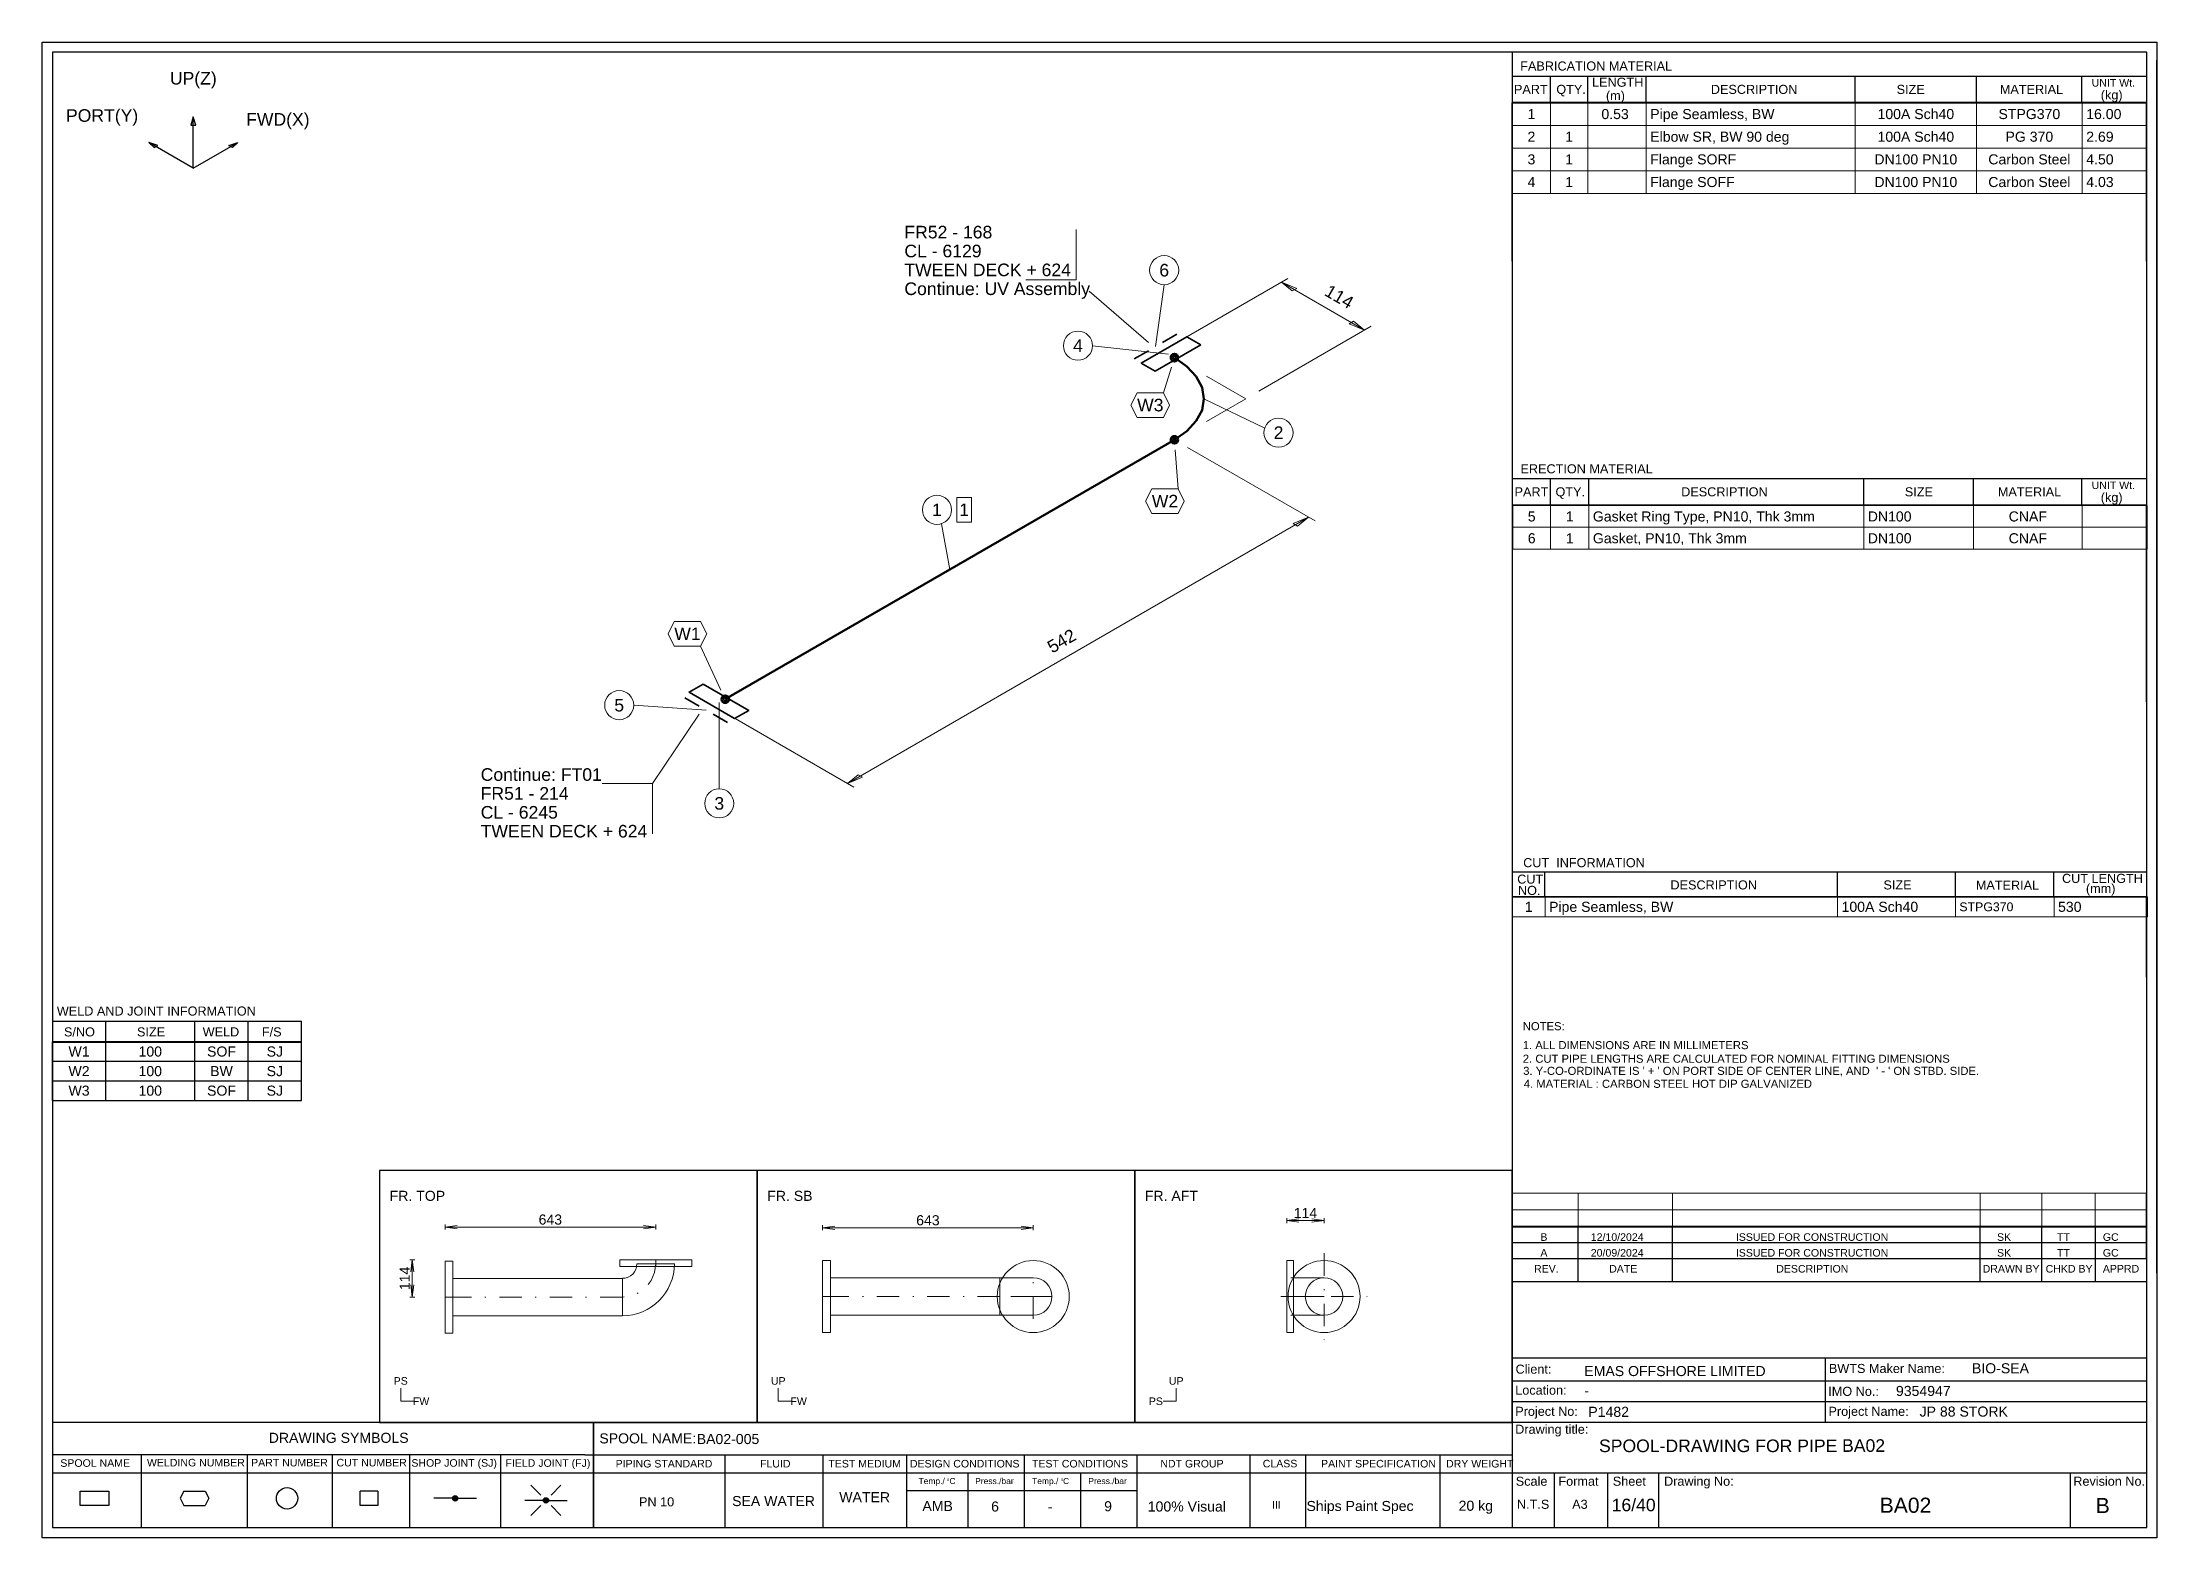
# Model space of a CAD drawing. Header units: millimetres. Extents: x 0 to 420, y 0 to 297.
import ezdxf
from ezdxf.enums import TextEntityAlignment as Align

# ---------------------------------------------------------------- set-up
doc = ezdxf.new("R2010")
doc.units = ezdxf.units.MM
doc.linetypes.add('DOTTED_DASHED5', pattern=[10, 4.444444, -2.666667, 0.222222, -2.666667])
doc.linetypes.add('DOTTED_DASHED6', pattern=[9.99998, 4.444436, -2.666661, 0.222222, -2.666661])
for name, color, linetype in [('FramesFromTables', 40, 'Continuous'), ('I_Coordinates', 11, 'Continuous'), ('I_CutNumbers', 10, 'Continuous'), ('I_Dimensions', 4, 'Continuous'), ('I_OtherComponents', 2, 'Continuous'), ('I_PartNumbers', 9, 'Continuous'), ('I_Pipes', 1, 'Continuous'), ('I_Tags', 8, 'Continuous'), ('SymbolsOnDrawingSheet', 1, 'Continuous'), ('TextFromTables', 2, 'Continuous'), ('TextFromTextBoxes', 2, 'Continuous')]:
    doc.layers.add(name, color=color, linetype=linetype)
doc.styles.add('Cadmatic Default Text', font='arial.ttf')

# ---------------------------------------------------------------- blocks, each defined once
blk = doc.blocks.new('BA01728716500_BOM_4')
at = {"layer": 'FramesFromTables', "linetype": 'ByBlock', "lineweight": 18}
for p, q in [((292, 285), (418, 285)), ((292, 267), (292, 285)), ((292, 267), (292, 285)), ((299.6, 267), (299.6, 285)), ((299.6, 267), (299.6, 285)), ((307, 267), (307, 285)), ((307, 267), (307, 285)), ((318.6, 267), (318.6, 285)), ((318.6, 267), (318.6, 285)), ((360.1, 267), (360.1, 285)), ((360.1, 267), (360.1, 285)), ((384.2, 267), (384.2, 285)), ((384.2, 267), (384.2, 285)), ((405.2, 267), (405.2, 285)), ((405.2, 267), (405.2, 285)), ((418, 267), (418, 285)), ((292, 280.5), (418, 280.5)), ((292, 276), (418, 276)), ((292, 271.5), (418, 271.5)), ((292, 205), (418.1, 205)), ((292, 196.33), (292, 205)), ((292.1, 196.33), (292.1, 205)), ((299.6, 196.33), (299.6, 205)), ((299.6, 196.33), (299.6, 205)), ((307.2, 196.33), (307.2, 205)), ((307.2, 196.33), (307.2, 205)), ((361.8, 196.33), (361.8, 205)), ((361.8, 196.33), (361.8, 205)), ((383.6, 196.33), (383.6, 205)), ((383.6, 196.33), (383.6, 205)), ((405.2, 196.33), (405.2, 205)), ((405.2, 196.33), (405.2, 205)), ((418, 196.33), (418, 205)), ((292, 200.67), (418.1, 200.67)), ((292, 127.3), (418.2, 127.3)), ((292, 123.3), (292, 127.3)), ((292, 123.3), (292, 127.3)), ((298.5, 123.3), (298.5, 127.3)), ((298.5, 123.3), (298.5, 127.3)), ((356.6, 123.3), (356.6, 127.3)), ((356.6, 123.3), (356.6, 127.3)), ((380, 123.3), (380, 127.3)), ((380, 123.3), (380, 127.3)), ((399.6, 123.3), (399.6, 127.3)), ((399.6, 123.3), (399.6, 127.3)), ((418, 123.3), (418, 127.3)), ((292, 68.4), (418, 68.4)), ((292, 58.6), (292, 68.4)), ((292, 58.6), (292, 68.4)), ((305.1, 58.6), (305.1, 68.4)), ((305.1, 58.6), (305.1, 68.4)), ((323.8, 58.6), (323.8, 68.4)), ((323.8, 58.6), (323.8, 68.4)), ((384.9, 58.6), (384.9, 68.4)), ((384.9, 58.6), (384.9, 68.4)), ((397.2, 58.6), (397.2, 68.4)), ((397.2, 58.6), (397.2, 68.4)), ((407.8, 58.6), (407.8, 68.4)), ((407.8, 58.6), (407.8, 68.4)), ((418, 58.6), (418, 68.4)), ((292, 65.13), (418, 65.13)), ((292, 61.87), (418, 61.87))]:
    blk.add_line(p, q, dxfattribs=at)
at = {"layer": 'FramesFromTables', "linetype": 'ByBlock', "lineweight": -3}
for p, q in [((2, 98.5), (51.5, 98.5)), ((2, 86.85), (2, 98.5)), ((2, 86.85), (2, 98.5)), ((12.6, 86.85), (12.6, 98.5)), ((12.6, 86.85), (12.6, 98.5)), ((30.3, 86.85), (30.3, 98.5)), ((30.3, 86.85), (30.3, 98.5)), ((40.9, 86.85), (40.9, 98.5)), ((40.9, 86.85), (40.9, 98.5)), ((51.5, 86.85), (51.5, 98.5)), ((2, 94.62), (51.5, 94.62)), ((2, 90.73), (51.5, 90.73))]:
    blk.add_line(p, q, dxfattribs=at)
at = {"layer": 'FramesFromTables', "linetype": 'ByBlock', "lineweight": 18, "flags": 128}
for points in [[(292, 267), (418, 267), (418, 285)], [(292, 196.33), (418.1, 196.33), (418.1, 205)], [(292, 123.3), (418.2, 123.3), (418.2, 127.3)], [(292, 58.6), (418, 58.6), (418, 68.4)]]:
    blk.add_lwpolyline(points, dxfattribs=at)
at = {"layer": 'FramesFromTables', "linetype": 'ByBlock', "lineweight": -3, "flags": 128}
blk.add_lwpolyline([(2, 86.85), (51.5, 86.85), (51.5, 98.5)], dxfattribs=at)
at = {"layer": 'TextFromTables', "linetype": 'ByBlock', "lineweight": 13, "style": 'Cadmatic Default Text'}
for s, p in [('1', (295.8, 282.75)), ('2', (295.8, 278.25)), ('3', (295.8, 273.75)), ('4', (295.8, 269.25))]:
    blk.add_text(s, height=2, dxfattribs=at).set_placement(p, align=Align.MIDDLE_CENTER)
at = {"layer": 'TextFromTables', "linetype": 'ByBlock', "lineweight": 25, "style": 'Cadmatic Default Text'}
for s, p in [('0.53 ', (312.8, 282.75)), ('100A Sch40', (372.15, 282.75)), ('STPG370', (394.7, 282.75)), ('1', (303.3, 278.25)), ('100A Sch40', (372.15, 278.25)), ('PG 370', (394.7, 278.25)), ('1', (303.3, 273.75)), ('DN100 PN10', (372.15, 273.75)), ('Carbon Steel', (394.7, 273.75)), ('1', (303.3, 269.25)), ('DN100 PN10', (372.15, 269.25)), ('Carbon Steel', (394.7, 269.25)), ('5', (295.85, 202.83)), ('1', (303.4, 202.83)), ('CNAF', (394.4, 202.83)), ('6', (295.85, 198.5)), ('1', (303.4, 198.5)), ('CNAF', (394.4, 198.5)), ('1', (295.25, 125.3)), ('W1', (7.3, 96.56)), ('100', (21.45, 96.56)), ('SOF', (35.6, 96.56)), ('SJ', (46.2, 96.56)), ('W2', (7.3, 92.67)), ('100', (21.45, 92.67)), ('BW', (35.6, 92.67)), ('SJ', (46.2, 92.67)), ('W3', (7.3, 88.79)), ('100', (21.45, 88.79)), ('SOF', (35.6, 88.79)), ('SJ', (46.2, 88.79))]:
    blk.add_text(s, height=2, dxfattribs=at).set_placement(p, align=Align.MIDDLE_CENTER)
for s, height, p in [('Pipe Seamless, BW ', 2, (319.4, 282.75)), ('16.00', 2, (406, 282.75)), ('Elbow SR, BW 90 deg', 2, (319.4, 278.25)), ('2.69', 2, (406, 278.25)), ('Flange SORF ', 2, (319.4, 273.75)), ('4.50', 2, (406, 273.75)), ('Flange SOFF ', 2, (319.4, 269.25)), ('4.03', 2, (406, 269.25)), ('Gasket Ring Type, PN10, Thk 3mm ', 2, (308, 202.83)), ('DN100', 2, (362.6, 202.83)), ('Gasket, PN10, Thk 3mm ', 2, (308, 198.5)), ('DN100', 2, (362.6, 198.5)), ('Pipe Seamless, BW', 2, (299.3, 125.3)), ('100A Sch40', 2, (357.4, 125.3)), ('STPG370', 1.75, (380.8, 125.3)), ('530', 2, (400.4, 125.3))]:
    blk.add_text(s, height=height, dxfattribs=at).set_placement(p, align=Align.MIDDLE_LEFT)
at = {"layer": 'TextFromTextBoxes', "linetype": 'ByBlock', "lineweight": -3, "style": 'Cadmatic Default Text'}
for s, p in [('EMAS OFFSHORE LIMITED', (306.3, 33.1)), ('BIO-SEA', (383.3, 33.65)), ('9354947', (368.2, 29.15)), ('-', (306.3, 29.2)), ('P1482', (307.1, 25)), ('JP 88 STORK', (372.9, 25.05)), ('BA02-005', (130, 19.6))]:
    blk.add_text(s, height=2, dxfattribs=at).set_placement(p, align=Align.MIDDLE_LEFT)
at = {"layer": 'TextFromTextBoxes', "linetype": 'ByBlock', "lineweight": 25, "style": 'Cadmatic Default Text'}
blk.add_text('BA02', height=2.5, dxfattribs=at).set_placement((357.5, 18.3), align=Align.MIDDLE_LEFT)
at = {"layer": 'TextFromTextBoxes', "linetype": 'ByBlock', "lineweight": -3, "style": 'Cadmatic Default Text'}
for s, height, p in [('WATER', 2, (163.35, 8.05)), ('SEA WATER', 2, (145.25, 7.28)), ('AMB', 2, (177.85, 6.3)), ('6', 2, (189.25, 6.2)), ('-', 2, (200.2, 6.15)), ('9', 2, (211.7, 6.25)), ('100% Visual', 2, (227.35, 6.2)), ('Ships Paint Spec', 2, (261.75, 6.3)), ('20 kg', 2, (284.75, 6.35)), ('16/40', 2.5, (316.1, 6.5))]:
    blk.add_text(s, height=height, dxfattribs=at).set_placement(p, align=Align.MIDDLE_CENTER)
at = {"layer": 'TextFromTextBoxes', "linetype": 'ByBlock', "lineweight": 25, "style": 'Cadmatic Default Text'}
blk.add_text('BA02', height=3, dxfattribs=at).set_placement((370.1, 6.45), align=Align.MIDDLE_CENTER)
blk = doc.blocks.new('BA01728716500_PRT_0_3')
at = {"layer": 'I_OtherComponents', "linetype": 'ByBlock', "lineweight": 35, "flags": 128}
blk.add_lwpolyline([(178.13, 213.61), (175.35, 215.22), (166.29, 209.99), (169.08, 208.39), (178.13, 213.61)], dxfattribs=at)
at = {"layer": 'I_OtherComponents', "linetype": 'ByBlock', "lineweight": 50}
for radius in [0.75, 0.375]:
    blk.add_circle((172.89, 211.08), radius, dxfattribs=at)
blk = doc.blocks.new('BA01728716500_PRT_1_3')
at = {"layer": 'I_Pipes', "linetype": 'ByBlock', "lineweight": 0}
for q in [(179.26, 207.41), (179.26, 198.42)]:
    blk.add_line((187.04, 202.91), q, dxfattribs=at)
at = {"layer": 'I_Pipes', "linetype": 'ByBlock', "lineweight": 50, "flags": 128}
blk.add_lwpolyline([(172.89, 211.08), (175.38, 209.33), (177.23, 207.33), (178.37, 205.17), (178.75, 202.91), (178.37, 200.66), (177.23, 198.5), (175.38, 196.5), (172.89, 194.75)], dxfattribs=at)
at = {"layer": 'I_Pipes', "linetype": 'ByBlock', "lineweight": 50}
for centre, radius in [((172.89, 211.08), 0.75), ((172.89, 211.08), 0.375), ((172.89, 194.75), 0.75), ((172.89, 194.75), 0.375)]:
    blk.add_circle(centre, radius, dxfattribs=at)
blk = doc.blocks.new('BA01728716500_PRT_2_3')
at = {"layer": 'I_Pipes', "linetype": 'ByBlock', "lineweight": 50}
blk.add_line((172.89, 194.75), (83.65, 143.23), dxfattribs=at)
blk = doc.blocks.new('BA01728716500_PRT_4_3')
at = {"layer": 'I_OtherComponents', "linetype": 'ByBlock', "lineweight": 35, "flags": 128}
blk.add_lwpolyline([(79.26, 146.25), (76.48, 144.64), (85.53, 139.41), (88.32, 141.02), (79.26, 146.25)], dxfattribs=at)
at = {"layer": 'I_OtherComponents', "linetype": 'ByBlock', "lineweight": 50}
for radius in [0.75, 0.375]:
    blk.add_circle((83.65, 143.23), radius, dxfattribs=at)
blk = doc.blocks.new('BA01728716500_PRT_28_3')
at = {"layer": 'I_OtherComponents', "linetype": 'ByBlock', "lineweight": 35}
for p, q in [((170.54, 214.07), (173.37, 215.7)), ((164.88, 210.81), (167.71, 212.44))]:
    blk.add_line(p, q, dxfattribs=at)
blk = doc.blocks.new('BA01728716500_PRT_29_3')
at = {"layer": 'I_OtherComponents', "linetype": 'ByBlock', "lineweight": 35}
for p, q in [((78.46, 141.87), (75.64, 143.5)), ((84.12, 138.6), (81.29, 140.23))]:
    blk.add_line(p, q, dxfattribs=at)
blk = doc.blocks.new('BA01728716500_DIM_0_3')
at = {"layer": 'I_Dimensions', "linetype": 'ByBlock', "lineweight": 0}
for p, q in [((173.14, 213.94), (195.44, 226.82)), ((194.14, 226.07), (210.64, 216.54)), ((211.93, 217.29), (189.63, 204.41))]:
    blk.add_line(p, q, dxfattribs=at)
at = {"layer": 'I_Dimensions', "linetype": 'ByBlock', "lineweight": 0, "flags": 128}
for points in [[(194.14, 226.07), (196.3, 224.32), (197.17, 224.82), (194.14, 226.07)], [(210.64, 216.54), (207.6, 217.79), (208.47, 218.29), (210.64, 216.54)]]:
    blk.add_lwpolyline(points, dxfattribs=at)
at = {"layer": 'I_Dimensions', "linetype": 'ByBlock', "lineweight": 0, "style": 'Cadmatic Default Text'}
blk.add_text('114', height=2.5, rotation=330, dxfattribs=at).set_placement((205.63, 223.18), align=Align.MIDDLE_CENTER)
blk = doc.blocks.new('BA01728716500_DIM_1_3')
at = {"layer": 'I_Dimensions', "linetype": 'ByBlock', "lineweight": 0}
for p, q in [((200.82, 178.63), (175.49, 193.25)), ((107.92, 126.49), (199.52, 179.38)), ((83.89, 140.37), (109.22, 125.74))]:
    blk.add_line(p, q, dxfattribs=at)
at = {"layer": 'I_Dimensions', "linetype": 'ByBlock', "lineweight": 0, "flags": 128}
for points in [[(199.52, 179.38), (197.36, 177.63), (196.49, 178.13), (199.52, 179.38)], [(107.92, 126.49), (110.95, 127.74), (110.09, 128.24), (107.92, 126.49)]]:
    blk.add_lwpolyline(points, dxfattribs=at)
at = {"layer": 'I_Dimensions', "linetype": 'ByBlock', "lineweight": 0, "style": 'Cadmatic Default Text'}
blk.add_text('542', height=2.5, rotation=30, dxfattribs=at).set_placement((150.48, 154.81), align=Align.MIDDLE_CENTER)
blk = doc.blocks.new('BA01728716500_CRD_0_3')
at = {"layer": 'I_Coordinates', "linetype": 'ByBlock', "lineweight": 0}
blk.add_line((69.18, 126.52), (78.46, 140.23), dxfattribs=at)
at = {"layer": 'I_Coordinates', "linetype": 'ByBlock', "lineweight": 0, "flags": 128}
blk.add_lwpolyline([(69.18, 116.52), (69.18, 126.52), (59.18, 126.52)], dxfattribs=at)
at = {"layer": 'I_Coordinates', "linetype": 'ByBlock', "lineweight": 0, "style": 'Cadmatic Default Text'}
for s, p in [('Continue: FT01', (35.08, 129.52)), ('CL - 6245', (35.08, 122.02)), ('FR51 - 214', (35.08, 125.77)), ('TWEEN DECK + 624', (35.08, 118.27))]:
    blk.add_text(s, height=2.5, dxfattribs=at).set_placement(p, align=Align.TOP_LEFT)
blk = doc.blocks.new('BA01728716500_CRD_1_3')
at = {"layer": 'I_Coordinates', "linetype": 'ByBlock', "lineweight": 0}
blk.add_line((155.93, 224.26), (167.71, 214.07), dxfattribs=at)
at = {"layer": 'I_Coordinates', "linetype": 'ByBlock', "lineweight": 0, "flags": 128}
blk.add_lwpolyline([(153.34, 236.5), (153.34, 226.5), (143.34, 226.5)], dxfattribs=at)
at = {"layer": 'I_Coordinates', "linetype": 'ByBlock', "lineweight": 0, "style": 'Cadmatic Default Text'}
for s, p in [('FR52 - 168', (119.24, 234.75)), ('CL - 6129', (119.24, 231)), ('TWEEN DECK + 624', (119.24, 227.25)), ('Continue: UV Assembly', (119.24, 223.5))]:
    blk.add_text(s, height=2.5, dxfattribs=at).set_placement(p)
blk = doc.blocks.new('BA01728716500_PTN_0_3')
at = {"layer": 'I_PartNumbers', "linetype": 'ByBlock', "lineweight": 0}
blk.add_line((82.47, 125.44), (82.47, 142.55), dxfattribs=at)
blk.add_circle((82.47, 122.55), 2.89, dxfattribs=at)
at = {"layer": 'I_PartNumbers', "linetype": 'ByBlock', "lineweight": 0, "style": 'Cadmatic Default Text'}
blk.add_text('3', height=2.5, dxfattribs=at).set_placement((82.47, 122.55), align=Align.MIDDLE_CENTER)
blk = doc.blocks.new('BA01728716500_PTN_1_3')
at = {"layer": 'I_PartNumbers', "linetype": 'ByBlock', "lineweight": 0}
blk.add_line((65.49, 142.05), (79.88, 141.05), dxfattribs=at)
blk.add_circle((62.6, 142.05), 2.89, dxfattribs=at)
at = {"layer": 'I_PartNumbers', "linetype": 'ByBlock', "lineweight": 0, "style": 'Cadmatic Default Text'}
blk.add_text('5', height=2.5, dxfattribs=at).set_placement((62.6, 142.05), align=Align.MIDDLE_CENTER)
blk = doc.blocks.new('BA01728716500_PTN_2_3')
at = {"layer": 'I_PartNumbers', "linetype": 'ByBlock', "lineweight": 0}
blk.add_line((126.6, 178.09), (128.27, 168.99), dxfattribs=at)
blk.add_circle((125.71, 180.84), 2.89, dxfattribs=at)
at = {"layer": 'I_PartNumbers', "linetype": 'ByBlock', "lineweight": 0, "style": 'Cadmatic Default Text'}
blk.add_text('1', height=2.5, dxfattribs=at).set_placement((125.71, 180.84), align=Align.MIDDLE_CENTER)
blk = doc.blocks.new('BA01728716500_PTN_3_3')
at = {"layer": 'I_PartNumbers', "linetype": 'ByBlock', "lineweight": 0}
blk.add_line((170.85, 225.55), (169.12, 213.25), dxfattribs=at)
blk.add_circle((170.85, 228.44), 2.89, dxfattribs=at)
at = {"layer": 'I_PartNumbers', "linetype": 'ByBlock', "lineweight": 0, "style": 'Cadmatic Default Text'}
blk.add_text('6', height=2.5, dxfattribs=at).set_placement((170.85, 228.44), align=Align.MIDDLE_CENTER)
blk = doc.blocks.new('BA01728716500_PTN_4_3')
at = {"layer": 'I_PartNumbers', "linetype": 'ByBlock', "lineweight": 0}
blk.add_line((190.81, 197.06), (178.75, 202.91), dxfattribs=at)
blk.add_circle((193.56, 196.16), 2.89, dxfattribs=at)
at = {"layer": 'I_PartNumbers', "linetype": 'ByBlock', "lineweight": 0, "style": 'Cadmatic Default Text'}
blk.add_text('2', height=2.5, dxfattribs=at).set_placement((193.56, 196.16), align=Align.MIDDLE_CENTER)
blk = doc.blocks.new('BA01728716500_PTN_5_3')
at = {"layer": 'I_PartNumbers', "linetype": 'ByBlock', "lineweight": 0}
blk.add_line((156.61, 213.44), (171.72, 211.76), dxfattribs=at)
blk.add_circle((153.72, 213.44), 2.89, dxfattribs=at)
at = {"layer": 'I_PartNumbers', "linetype": 'ByBlock', "lineweight": 0, "style": 'Cadmatic Default Text'}
blk.add_text('4', height=2.5, dxfattribs=at).set_placement((153.72, 213.44), align=Align.MIDDLE_CENTER)
blk = doc.blocks.new('BA01728716500_CUT_6_3')
at = {"layer": 'I_CutNumbers', "linetype": 'ByBlock', "lineweight": 0, "flags": 128}
blk.add_lwpolyline([(132.59, 178.39), (132.59, 183.29), (129.64, 183.29), (129.64, 178.39), (132.59, 178.39)], dxfattribs=at)
at = {"layer": 'I_CutNumbers', "linetype": 'ByBlock', "lineweight": 0, "style": 'Cadmatic Default Text'}
blk.add_text('1', height=2.5, dxfattribs=at).set_placement((131.11, 180.84), align=Align.MIDDLE_CENTER)
blk = doc.blocks.new('Pi_Weld_0')
at = {"layer": 'I_Tags', "linetype": 'ByBlock', "lineweight": 0, "flags": 128}
for points in [[(-2.62, 2.45), (-3.84, 0)], [(-3.84, 0), (-2.62, -2.45)], [(2.62, 2.45), (-2.62, 2.45)], [(3.84, 0), (2.62, 2.45)], [(2.62, -2.45), (3.84, 0)], [(-2.62, -2.45), (2.62, -2.45)], [(2.62, -2.45), (6.66, -11.18)]]:
    blk.add_lwpolyline(points, dxfattribs=at)
at = {"layer": 'I_Tags', "linetype": 'ByBlock', "lineweight": 0, "style": 'Cadmatic Default Text'}
blk.add_text('W1', height=2.5, dxfattribs=at).set_placement((0, 0), align=Align.MIDDLE_CENTER)
blk = doc.blocks.new('Pi_Weld_1')
at = {"layer": 'I_Tags', "linetype": 'ByBlock', "lineweight": 0, "flags": 128}
for points in [[(2.62, 2.45), (4.2, 7.52)], [(-2.62, 2.45), (-3.84, 0)], [(-3.84, 0), (-2.62, -2.45)], [(2.62, 2.45), (-2.62, 2.45)], [(3.84, 0), (2.62, 2.45)], [(2.62, -2.45), (3.84, 0)], [(-2.62, -2.45), (2.62, -2.45)]]:
    blk.add_lwpolyline(points, dxfattribs=at)
at = {"layer": 'I_Tags', "linetype": 'ByBlock', "lineweight": 0, "style": 'Cadmatic Default Text'}
blk.add_text('W3', height=2.5, dxfattribs=at).set_placement((0, 0), align=Align.MIDDLE_CENTER)
blk = doc.blocks.new('Pi_Weld_2')
at = {"layer": 'I_Tags', "linetype": 'ByBlock', "lineweight": 0, "flags": 128}
for points in [[(2.62, 2.45), (2.03, 10.19)], [(-2.62, 2.45), (-3.84, 0)], [(-3.84, 0), (-2.62, -2.45)], [(2.62, 2.45), (-2.62, 2.45)], [(3.84, 0), (2.62, 2.45)], [(2.62, -2.45), (3.84, 0)], [(-2.62, -2.45), (2.62, -2.45)]]:
    blk.add_lwpolyline(points, dxfattribs=at)
at = {"layer": 'I_Tags', "linetype": 'ByBlock', "lineweight": 0, "style": 'Cadmatic Default Text'}
blk.add_text('W2', height=2.5, dxfattribs=at).set_placement((0, 0), align=Align.MIDDLE_CENTER)

msp = doc.modelspace()

# ---------------------------------------------------------------- linework, layer by layer
at = {"linetype": 'DOTTED_DASHED5', "lineweight": 13, "flags": 128}
for points in [[(121.84, 55.19), (121.84, 53.89)], [(254.6, 56.48), (254.6, 39.31)], [(121.84, 54.41), (121.62, 52.69), (120.96, 51.1), (119.91, 49.73), (118.54, 48.68), (116.94, 48.02), (115.23, 47.8)], [(196.84, 43.44), (196.84, 52.36)], [(115.23, 47.8), (81.56, 47.8)], [(155, 47.9), (156.56, 47.9)], [(190.23, 47.9), (156.56, 47.9)], [(196.84, 47.9), (190.23, 47.9)], [(196.84, 47.9), (200.56, 47.9)], [(246.02, 47.9), (263.19, 47.9)], [(247.21, 47.9), (248.51, 47.9)], [(254.6, 47.9), (247.99, 47.9)]]:
    msp.add_lwpolyline(points, dxfattribs=at)
at = {"linetype": 'DOTTED_DASHED6', "lineweight": 13, "flags": 128}
msp.add_lwpolyline([(80, 47.8), (81.56, 47.8)], dxfattribs=at)
at = {"layer": 'SymbolsOnDrawingSheet', "linetype": 'ByBlock', "lineweight": -3, "flags": 128}
for points in [[(0, 297), (420, 297), (420, 0), (0, 0), (0, 297)], [(418.01, 295.01), (2, 295.01)], [(2, 295.01), (2, 2)], [(292.02, 50.91), (292.02, 295.01)], [(418.01, 2), (418.01, 295.01)], [(292.02, 290.3), (418.01, 290.3)], [(299.59, 285.01), (299.59, 290.3)], [(307.02, 285.01), (307.02, 290.3)], [(318.61, 285.01), (318.61, 290.3)], [(360.08, 285.01), (360.08, 290.3)], [(384.18, 285.01), (384.18, 290.3)], [(405.15, 285.01), (405.15, 290.3)], [(405.15, 285.01), (405.15, 290.3)], [(420, 52.53), (420, 293.46)], [(420, 52.53), (420, 293.46)], [(292.02, 284.66), (292.02, 288.77)], [(292, 285), (418, 285)], [(292, 253.5), (292, 285)], [(292, 253.5), (292, 285)], [(292.02, 285.01), (418.01, 285.01)], [(418.01, 285.01), (292.02, 285.01)], [(418, 253.5), (418, 285)], [(292.02, 210.38), (418.01, 210.38)], [(299.57, 205.08), (299.57, 210.38)], [(307.21, 205.08), (307.21, 210.38)], [(361.83, 205.03), (361.83, 210.38)], [(383.61, 205.08), (383.61, 210.38)], [(405.15, 205.17), (405.15, 210.38)], [(292.02, 205.08), (292.02, 209.18)], [(292.02, 205.08), (418.01, 205.08)], [(292.02, 186.7), (292.02, 205.08)], [(292.02, 186.7), (292.02, 205.08)], [(418.01, 205.08), (292.02, 205.08)], [(418, 166), (418, 205)], [(292.02, 132.23), (418.01, 132.23)], [(292.02, 127.3), (292.02, 131.41)], [(298.48, 127.3), (298.48, 132.23)], [(356.6, 127.3), (356.6, 132.23)], [(380.01, 127.3), (380.01, 132.23)], [(399.56, 127.3), (399.56, 132.23)], [(292.02, 127.3), (418.01, 127.3)], [(418.01, 127.3), (292.02, 127.3)], [(418, 111.3), (418, 127.3)], [(2, 102.57), (51.49, 102.57)], [(12.6, 98.45), (12.6, 102.57)], [(30.28, 98.45), (30.28, 102.57)], [(40.88, 98.45), (40.88, 102.57)], [(51.49, 98.45), (51.49, 102.57)], [(2, 98.5), (51.5, 98.5)], [(2, 98.5), (51.5, 98.5)], [(51.49, 98.47), (2, 98.47)], [(2, 98.45), (51.49, 98.45)], [(418, 55.4), (418, 68.5)], [(292.02, 52.57), (292.02, 66.5)], [(292.02, 52.57), (292.02, 66.5)], [(292.02, 61.73), (418.01, 61.73)], [(305.1, 50.91), (305.1, 61.73)], [(323.84, 50.91), (323.84, 61.73)], [(384.91, 50.91), (384.91, 61.73)], [(397.21, 50.91), (397.21, 61.73)], [(407.86, 50.91), (407.86, 61.73)], [(292.02, 58.6), (418.01, 58.6)], [(292.02, 55.47), (418.01, 55.47)], [(292.02, 50.91), (418.01, 50.91)], [(292.02, 2), (292.02, 50.91)], [(292.02, 35.73), (418.01, 35.73)], [(354.24, 22.93), (354.24, 35.73)], [(292.02, 31.13), (418.01, 31.13)], [(292.02, 27.03), (418.01, 27.03)], [(2, 22.93), (107.74, 22.93)], [(107.74, 22.93), (292.02, 22.93)], [(109.52, 22.93), (109.52, 2)], [(109.52, 2), (109.52, 22.93)], [(292.02, 22.93), (418.01, 22.93)], [(107.74, 16.45), (2, 16.45)], [(2, 12.91), (292.02, 12.91)], [(19.62, 16.45), (19.62, 2)], [(40.69, 16.45), (40.69, 2)], [(57.56, 16.45), (57.56, 2)], [(72.95, 16.45), (72.95, 2)], [(91.02, 16.45), (91.02, 2)], [(107.74, 16.45), (292.02, 16.45)], [(135.58, 16.45), (135.58, 2)], [(155.03, 16.45), (155.03, 2)], [(171.67, 16.45), (171.67, 2)], [(183.82, 12.91), (183.82, 2)], [(195.02, 16.45), (195.02, 2)], [(206.21, 12.91), (206.21, 2)], [(217.4, 16.45), (217.4, 2)], [(239.85, 16.45), (239.85, 2)], [(250.91, 16.34), (250.91, 2)], [(277.59, 16.45), (277.59, 2)], [(292.02, 12.91), (418.01, 12.91)], [(300.39, 2), (300.39, 12.91)], [(310.96, 2), (310.96, 12.91)], [(321.13, 2), (321.13, 12.91)], [(402.9, 2), (402.9, 12.91)], [(13.2, 6.41), (7.55, 6.41), (7.55, 9.23), (13.2, 9.23)], [(13.2, 9.23), (13.2, 6.41)], [(28.12, 9.23), (27.42, 7.82)], [(28.12, 9.23), (32.36, 9.23)], [(32.36, 9.23), (33.07, 7.82)], [(66.68, 9.23), (66.68, 6.41), (63.15, 6.41), (63.15, 9.23)], [(66.68, 9.23), (63.15, 9.23)], [(99, 8.47), (97.06, 10.41)], [(101.09, 8.47), (103.03, 10.41)], [(171.67, 9.37), (217.4, 9.37)], [(171.67, 9.37), (217.4, 9.37)], [(27.42, 7.82), (28.12, 6.41)], [(28.12, 6.41), (32.36, 6.41)], [(33.07, 7.82), (32.36, 6.41)], [(81.48, 7.82), (77.79, 7.82)], [(81.49, 7.78), (82.04, 8.32)], [(81.51, 7.9), (81.93, 8.32)], [(81.52, 7.7), (82.14, 8.32)], [(81.55, 7.62), (82.22, 8.29)], [(81.56, 8.06), (81.76, 8.26)], [(81.57, 7.54), (82.28, 8.25)], [(81.62, 7.48), (82.34, 8.2)], [(81.68, 7.44), (82.4, 8.16)], [(81.74, 7.39), (82.45, 8.1)], [(81.8, 7.35), (82.48, 8.02)], [(81.88, 7.32), (82.5, 7.94)], [(81.98, 7.32), (82.53, 7.86)], [(82.09, 7.32), (82.52, 7.75)], [(82.24, 7.36), (82.47, 7.59)], [(82.54, 7.82), (86.24, 7.82)], [(99.51, 7.42), (95.82, 7.42)], [(99, 6.38), (97.06, 4.44)], [(99.53, 7.47), (99.99, 7.93)], [(99.53, 7.37), (100.1, 7.93)], [(99.56, 7.29), (100.2, 7.93)], [(99.58, 7.62), (99.88, 7.93)], [(99.58, 7.21), (100.27, 7.89)], [(99.61, 7.13), (100.33, 7.84)], [(99.67, 7.08), (100.39, 7.8)], [(99.73, 7.03), (100.45, 7.75)], [(99.79, 6.99), (100.49, 7.69)], [(99.85, 6.94), (100.52, 7.61)], [(99.94, 6.92), (100.54, 7.53)], [(100.04, 6.92), (100.57, 7.45)], [(100.15, 6.92), (100.54, 7.31)], [(100.38, 7.04), (100.49, 7.15)], [(100.57, 7.42), (104.27, 7.42)], [(101.09, 6.38), (103.03, 4.44)], [(2, 2), (418.01, 2)]]:
    msp.add_lwpolyline(points, dxfattribs=at)
at = {"layer": 'SymbolsOnDrawingSheet', "linetype": 'ByBlock', "lineweight": 25, "flags": 128}
for points in [[(30.5, 280.57), (30, 282.21), (29.5, 280.57), (30.5, 280.57)], [(30, 272), (30, 282.21)], [(22.93, 276.49), (21.16, 277.1), (22.22, 276.08), (22.93, 276.49)], [(30, 272), (21.16, 277.1)], [(30, 272), (38.84, 277.1)], [(37.07, 276.49), (38.84, 277.1), (37.78, 276.08), (37.07, 276.49)], [(67, 22.9), (142, 22.9), (142, 72.9), (67, 72.9), (67, 22.9)], [(142, 22.9), (217, 22.9), (217, 72.9), (142, 72.9), (142, 22.9)], [(217, 22.9), (292, 22.9), (292, 72.9), (217, 72.9), (217, 22.9)]]:
    msp.add_lwpolyline(points, dxfattribs=at)
at = {"layer": 'SymbolsOnDrawingSheet', "linetype": 'ByBlock', "lineweight": 13, "flags": 128}
for points in [[(247.21, 62.48), (247.21, 63.48)], [(247.21, 62.98), (249.61, 62.67), (247.21, 62.98), (249.61, 63.3), (247.21, 62.98)], [(254.6, 62.98), (252.2, 63.3), (254.6, 62.98), (252.2, 62.67), (254.6, 62.98)], [(254.6, 62.48), (254.6, 63.48)], [(80, 61.19), (80, 62.19)], [(80, 61.69), (82.4, 61.37), (80, 61.69), (82.4, 62), (80, 61.69)], [(80, 61.69), (121.84, 61.69)], [(121.84, 61.69), (119.44, 62), (121.84, 61.69), (119.44, 61.37), (121.84, 61.69)], [(121.84, 61.19), (121.84, 62.19)], [(155, 61.05), (155, 62.05)], [(155, 61.55), (157.4, 61.24), (155, 61.55), (157.4, 61.87), (155, 61.55)], [(155, 61.55), (196.84, 61.55)], [(196.84, 61.55), (194.44, 61.87), (196.84, 61.55), (194.44, 61.24), (196.84, 61.55)], [(196.84, 61.05), (196.84, 62.05)], [(247.21, 62.98), (254.6, 62.98)], [(74, 55.19), (73, 55.19)], [(73.5, 55.19), (73.18, 52.79), (73.5, 55.19), (73.81, 52.79), (73.5, 55.19)], [(73.5, 47.8), (73.5, 55.19)], [(74, 47.8), (73, 47.8)], [(73.5, 47.8), (73.81, 50.2), (73.5, 47.8), (73.18, 50.2), (73.5, 47.8)]]:
    msp.add_lwpolyline(points, dxfattribs=at)
at = {"layer": 'SymbolsOnDrawingSheet', "linetype": 'ByBlock', "lineweight": 18, "flags": 128}
for points in [[(80, 54.95), (81.56, 54.95), (81.56, 40.64), (80, 40.64), (80, 54.95)], [(129, 55.19), (129, 53.89), (114.69, 53.89), (114.69, 55.19), (129, 55.19)], [(155, 55.05), (156.56, 55.05), (156.56, 40.74), (155, 40.74), (155, 55.05)], [(247.21, 55.05), (248.51, 55.05), (248.51, 40.74), (247.21, 40.74), (247.21, 55.05)], [(115.23, 44.08), (81.56, 44.08), (81.56, 51.51), (115.23, 51.51), (115.23, 44.08)], [(115.23, 44.08), (115.23, 51.51)], [(118.12, 54.41), (125.56, 54.41)], [(190.23, 44.18), (156.56, 44.18), (156.56, 51.62), (190.23, 51.62), (190.23, 44.18)], [(190.23, 51.62), (190.23, 51.43), (190.23, 50.91), (190.23, 50.08), (190.23, 49.05), (190.23, 47.9), (190.23, 46.75), (190.23, 45.71), (190.23, 44.89), (190.23, 44.36), (190.23, 44.18)], [(191.94, 51.62), (190.23, 51.62)], [(193.54, 51.62), (191.94, 51.62)], [(194.91, 51.62), (193.54, 51.62)], [(195.96, 51.62), (194.91, 51.62)], [(196.62, 51.62), (195.96, 51.62)], [(196.84, 51.62), (196.62, 51.62)], [(247.99, 51.62), (249.71, 51.62)], [(249.71, 51.62), (251.3, 51.62)], [(251.3, 51.62), (252.67, 51.62)], [(252.67, 51.62), (253.72, 51.62)], [(253.72, 51.62), (254.38, 51.62)], [(254.38, 51.62), (254.6, 51.62)], [(190.23, 44.18), (191.94, 44.18)], [(191.94, 44.18), (193.54, 44.18)], [(193.54, 44.18), (194.91, 44.18)], [(194.91, 44.18), (195.96, 44.18)], [(195.96, 44.18), (196.62, 44.18)], [(196.62, 44.18), (196.84, 44.18)], [(249.71, 44.18), (247.99, 44.18)], [(251.3, 44.18), (249.71, 44.18)], [(252.67, 44.18), (251.3, 44.18)], [(253.72, 44.18), (252.67, 44.18)], [(254.38, 44.18), (253.72, 44.18)], [(254.6, 44.18), (254.38, 44.18)], [(71.2, 27.1), (71.2, 29.67)], [(146.2, 27.1), (146.2, 29.67)], [(225.24, 27.1), (225.24, 29.67)], [(71.2, 27.1), (73.78, 27.1)], [(146.2, 27.1), (148.77, 27.1)], [(225.24, 27.1), (222.66, 27.1)]]:
    msp.add_lwpolyline(points, dxfattribs=at)
at = {"layer": 'SymbolsOnDrawingSheet', "linetype": 'ByBlock', "lineweight": 18}
for centre, radius in [((196.84, 47.9), 7.15), ((254.6, 47.9), 7.15), ((254.6, 47.9), 3.72)]:
    msp.add_circle(centre, radius, dxfattribs=at)
at = {"layer": 'SymbolsOnDrawingSheet', "linetype": 'ByBlock', "lineweight": -3}
for centre, radius in [((48.63, 7.82), 2.12), ((82.01, 7.82), 0.53), ((100.04, 7.42), 0.53)]:
    msp.add_circle(centre, radius, dxfattribs=at)
at = {"layer": 'SymbolsOnDrawingSheet', "linetype": 'ByBlock', "lineweight": 18}
for centre, radius, end in [((115.23, 54.41), 10.33, 0), ((115.23, 54.41), 2.89, 0), ((196.84, 47.9), 3.72, 90), ((196.84, 47.9), 3.72, 90), ((254.6, 47.9), 3.72, 90)]:
    msp.add_arc(centre, radius, 270, end, dxfattribs=at)

# ---------------------------------------------------------------- block references
at = {"layer": 'I_Coordinates', "lineweight": 0}
for name in ['BA01728716500_CRD_1_3', 'BA01728716500_CRD_0_3']:
    msp.add_blockref(name, (52, 23.3), dxfattribs=at)
at = {"layer": 'I_CutNumbers', "lineweight": 0}
msp.add_blockref('BA01728716500_CUT_6_3', (52, 23.3), dxfattribs=at)
at = {"layer": 'I_Dimensions', "lineweight": 0}
for name in ['BA01728716500_DIM_0_3', 'BA01728716500_DIM_1_3']:
    msp.add_blockref(name, (52, 23.3), dxfattribs=at)
at = {"layer": 'I_OtherComponents', "lineweight": 35}
for name in ['BA01728716500_PRT_28_3', 'BA01728716500_PRT_0_3', 'BA01728716500_PRT_4_3', 'BA01728716500_PRT_29_3']:
    msp.add_blockref(name, (52, 23.3), dxfattribs=at)
at = {"layer": 'I_PartNumbers', "lineweight": 0}
for name in ['BA01728716500_PTN_3_3', 'BA01728716500_PTN_5_3', 'BA01728716500_PTN_4_3', 'BA01728716500_PTN_2_3', 'BA01728716500_PTN_1_3', 'BA01728716500_PTN_0_3']:
    msp.add_blockref(name, (52, 23.3), dxfattribs=at)
at = {"layer": 'I_Pipes', "lineweight": 50}
for name in ['BA01728716500_PRT_1_3', 'BA01728716500_PRT_2_3']:
    msp.add_blockref(name, (52, 23.3), dxfattribs=at)
at = {"layer": 'I_Tags'}
for name, p in [('Pi_Weld_1', (220.09, 224.95)), ('Pi_Weld_2', (223.01, 205.87)), ('Pi_Weld_0', (128.15, 179.52))]:
    msp.add_blockref(name, p, dxfattribs=at)
at = {"layer": 'TextFromTextBoxes', "lineweight": 25}
msp.add_blockref('BA01728716500_BOM_4', (0, 0), dxfattribs=at)

# ---------------------------------------------------------------- texts
at = {"layer": 'SymbolsOnDrawingSheet', "linetype": 'ByBlock', "lineweight": 25, "style": 'Cadmatic Default Text'}
for s, p in [('UP(Z)', (30, 289.86)), ('PORT(Y)', (11.88, 282.46)), ('FWD(X)', (46.79, 281.7))]:
    msp.add_text(s, height=2.5, dxfattribs=at).set_placement(p, align=Align.MIDDLE_CENTER)
at = {"layer": 'SymbolsOnDrawingSheet', "linetype": 'ByBlock', "lineweight": -3, "style": 'Cadmatic Default Text'}
for s, height, p in [('FABRICATION MATERIAL', 1.8, (293.57, 293.19)), ('LENGTH', 1.8, (307.84, 289.97)), ('PART', 1.8, (292.32, 288.55)), ('QTY.', 1.8, (300.74, 288.55)), ('DESCRIPTION', 1.8, (331.43, 288.55)), ('SIZE', 1.8, (368.34, 288.55)), ('MATERIAL', 1.8, (388.84, 288.55)), ('UNIT Wt.', 1.5, (407.08, 289.7)), (' (kg)', 1.8, (408.19, 287.46)), ('ERECTION MATERIAL', 1.8, (293.62, 213.19)), ('PART', 1.8, (292.45, 208.62)), ('QTY.', 1.8, (300.58, 208.62)), ('DESCRIPTION', 1.8, (325.54, 208.62)), ('SIZE', 1.8, (369.97, 208.62)), ('MATERIAL', 1.8, (388.45, 208.62)), ('UNIT Wt.', 1.5, (407.08, 209.77)), (' (kg)', 1.8, (408.19, 207.53)), ('CUT  INFORMATION', 1.8, (294.16, 134.97)), ('CUT ', 1.8, (292.97, 131.7)), ('DESCRIPTION', 1.8, (323.41, 130.55)), ('SIZE', 1.8, (365.72, 130.55)), ('MATERIAL', 1.8, (384.07, 130.5)), ('CUT LENGTH', 1.8, (401.19, 131.85)), ('NO.', 1.8, (293.13, 129.46)), ('(mm)', 1.8, (405.94, 129.85)), ('WELD AND JOINT INFORMATION', 1.8, (2.89, 105.5)), ('S/NO', 1.8, (4.31, 101.36)), ('SIZE', 1.8, (18.81, 101.36)), ('WELD', 1.8, (31.86, 101.36)), ('F/S', 1.8, (43.63, 101.36)), ('SPOOL-DRAWING FOR PIPE', 2.5, (309.22, 19.5))]:
    msp.add_text(s, height=height, dxfattribs=at).set_placement(p, align=Align.TOP_LEFT)
for s, height, p in [('(m)', 1.8, (310.6, 285.51)), ('Client:', 1.8, (292.64, 32.58)), ('BWTS Maker Name:', 1.8, (354.88, 32.71)), ('Location:', 1.8, (292.58, 28.41)), ('IMO No.:', 1.8, (354.76, 28.17)), ('Project No:', 1.8, (292.58, 24.2)), ('Project Name:', 1.8, (354.8, 24.2)), ('Drawing title:', 1.8, (292.57, 20.64)), ('DRAWING SYMBOLS', 2, (44.98, 18.84)), ('Temp./  C   ', 1.2, (174.06, 10.65)), ('0', 0.53, (179.71, 11.25)), ('Press./bar', 1.2, (185.31, 10.65)), ('Temp./  C   ', 1.2, (196.61, 10.65)), ('0', 0.53, (202.37, 11.25)), ('Press./bar', 1.2, (207.78, 10.65)), ('Scale', 1.8, (292.68, 10.32)), ('Format', 1.8, (301.16, 10.32)), ('Sheet', 1.8, (311.96, 10.32)), ('Drawing No:', 1.8, (322.14, 10.32)), ('Revision No.', 1.8, (403.43, 10.32)), ('N.T.S', 1.8, (292.92, 5.74)), ('A3', 1.8, (303.89, 5.74))]:
    msp.add_text(s, height=height, dxfattribs=at).set_placement(p)
for s, height, p in [('NOTES:', 1.6, (294.08, 101.59)), ('1. ALL DIMENSIONS ARE IN MILLIMETERS', 1.6, (294.08, 97.83)), ('2. CUT PIPE LENGTHS ARE CALCULATED FOR NOMINAL FITTING DIMENSIONS', 1.6, (294.08, 95.13)), ("3. Y-CO-ORDINATE IS ' + ' ON PORT SIDE OF CENTER LINE, AND  ' - ' ON STBD. SIDE.", 1.6, (294.16, 92.72)), ('4. MATERIAL : CARBON STEEL HOT DIP GALVANIZED', 1.6, (294.28, 90.15)), ('B', 1.5, (297.58, 59.71)), ('12/10/2024', 1.5, (307.59, 59.71)), ('ISSUED FOR CONSTRUCTION', 1.5, (336.41, 59.71)), ('SK', 1.5, (388.28, 59.71)), ('TT', 1.5, (400.21, 59.71)), ('GC', 1.5, (409.3, 59.71)), ('A', 1.5, (297.58, 56.58)), ('20/09/2024', 1.5, (307.59, 56.58)), ('ISSUED FOR CONSTRUCTION', 1.5, (336.41, 56.58)), ('SK', 1.5, (388.28, 56.58)), ('TT', 1.5, (400.21, 56.58)), ('GC', 1.5, (409.3, 56.58)), ('REV.', 1.5, (296.32, 53.41)), ('DATE', 1.5, (311.24, 53.41)), ('DESCRIPTION', 1.5, (344.43, 53.41)), ('DRAWN BY', 1.5, (385.43, 53.41)), ('CHKD BY', 1.5, (397.94, 53.41)), ('APPRD', 1.5, (409.3, 53.41)), ('SPOOL NAME:', 2, (110.65, 19.73)), ('SPOOL NAME', 1.5, (3.58, 14.83)), ('WELDING NUMBER', 1.5, (20.79, 14.91)), ('PART NUMBER', 1.5, (41.48, 14.91)), ('CUT NUMBER', 1.5, (58.44, 14.91)), ('SHOP JOINT (SJ)', 1.5, (73.31, 14.85)), ('FIELD JOINT (FJ)', 1.5, (92, 14.83)), ('PIPING STANDARD', 1.5, (113.89, 14.7)), ('FLUID', 1.5, (142.57, 14.7)), ('TEST MEDIUM', 1.5, (156.14, 14.7)), ('DESIGN CONDITIONS', 1.5, (172.34, 14.7)), ('TEST CONDITIONS', 1.5, (196.58, 14.7)), ('NDT GROUP', 1.5, (222.09, 14.7)), ('CLASS', 1.5, (242.43, 14.72)), ('PAINT SPECIFICATION', 1.5, (254.01, 14.7)), ('DRY WEIGHT', 1.5, (278.84, 14.7)), ('PN 10', 1.8, (118.53, 7.12)), ('III', 1.5, (244.26, 6.51)), ('B', 3, (407.89, 6.4))]:
    msp.add_text(s, height=height, dxfattribs=at).set_placement(p, align=Align.MIDDLE_LEFT)
at = {"layer": 'SymbolsOnDrawingSheet', "linetype": 'ByBlock', "lineweight": 25, "style": 'Cadmatic Default Text'}
for s, p in [('FR. TOP', (69, 68.9)), ('FR. SB', (144, 68.9)), ('FR. AFT', (219, 68.9))]:
    msp.add_text(s, height=2, dxfattribs=at).set_placement(p, align=Align.TOP_LEFT)
at = {"layer": 'SymbolsOnDrawingSheet', "linetype": 'ByBlock', "lineweight": 13, "style": 'Cadmatic Default Text'}
for s, p in [('643', (100.92, 63.19)), ('643', (175.92, 63.05)), ('114', (250.91, 64.48))]:
    msp.add_text(s, height=2, dxfattribs=at).set_placement(p, align=Align.MIDDLE_CENTER)
msp.add_text('114', height=2, rotation=90, dxfattribs=at).set_placement((72, 51.49), align=Align.MIDDLE_CENTER)
at = {"layer": 'SymbolsOnDrawingSheet', "linetype": 'ByBlock', "lineweight": 18, "style": 'Cadmatic Default Text'}
for s, p in [('PS', (71.2, 31.14)), ('UP', (146.2, 31.14)), ('UP', (225.24, 31.14)), ('FW', (75.24, 27.1)), ('FW', (150.24, 27.1)), ('PS', (221.2, 27.1))]:
    msp.add_text(s, height=1.5, dxfattribs=at).set_placement(p, align=Align.MIDDLE_CENTER)

doc.saveas('drawing.dxf')
